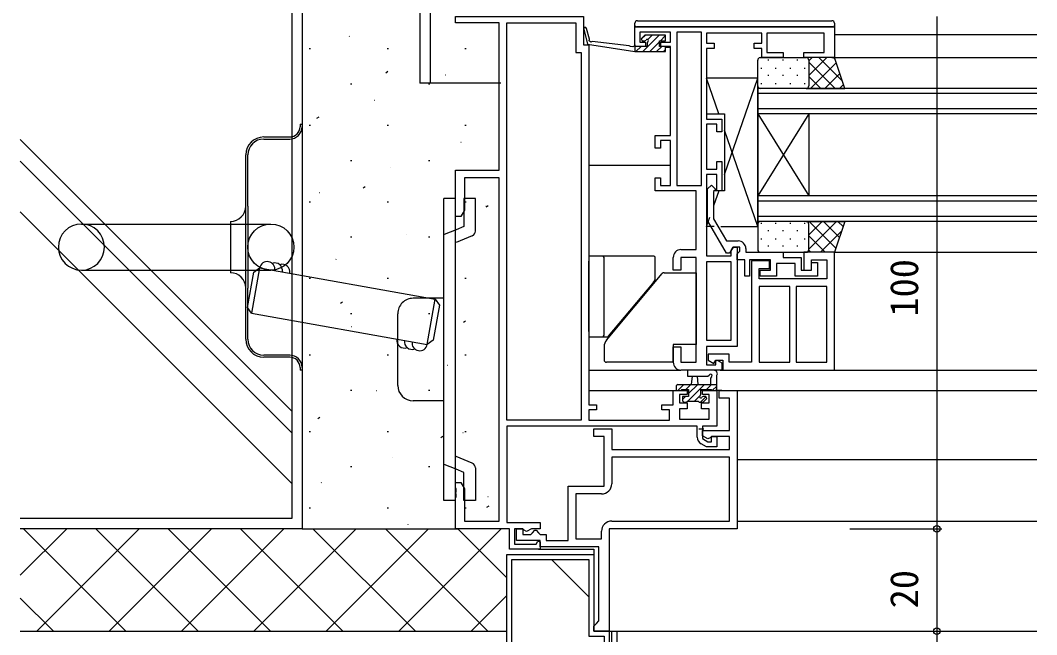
# Model space of a CAD drawing. Units: millimetres, scale not verified. Extents: x -437 to 438, y -344 to 341.
# Drawn here: x 13.1 to 211.7, y -164.5 to -44.5 of the extents above; entities that cross this region are included whole.
import ezdxf
from ezdxf.enums import TextEntityAlignment as Align

# ---------------------------------------------------------------- set-up
doc = ezdxf.new("R2010")
doc.units = ezdxf.units.MM
doc.header["$LTSCALE"] = 2
for name, color, linetype in [('0-2_YKK_11', 7, 'Continuous'), ('0-3_YKK_12', 2, 'Continuous'), ('0-4_YKK_13', 4, 'Continuous'), ('0-6_YKK_D', 6, 'Continuous'), ('0-8_YSS_K', 3, 'Continuous')]:
    doc.layers.add(name, color=color, linetype=linetype)
doc.styles.add('ＭＳ ゴシック', font='')
doc.styles.get('ＭＳ ゴシック').set_extended_font_data('MS Gothic')

msp = doc.modelspace()

# ---------------------------------------------------------------- linework, layer by layer
at = {"layer": '0-2_YKK_11'}
for points in [[(106.667, -44.998), (98.167, -44.998), (98.167, -43.798), (123.167, -43.798), (123.167, -49.298), (124.167, -49.298)], [(145.367, -125.893), (145.367, -123.798), (108.167, -123.798), (108.167, -142.598), (114.667, -142.598), (114.667, -143.798), (112.987, -143.798), (112.017, -144.358), (111.567, -144.098), (111.267, -143.798), (109.667, -143.798), (109.667, -146.798), (113.905, -146.798), (114.222, -146.249), (114.667, -146.368), (114.667, -147.798), (108.667, -147.798), (108.667, -143.798), (98.167, -143.798), (98.167, -137.757), (98.287, -137.573), (98.287, -137.023), (98.167, -136.84), (98.167, -136.757), (98.287, -136.573), (98.287, -136.023), (98.167, -135.84), (98.167, -134.798), (99.167, -134.798), (99.867, -136.011), (99.867, -142.298), (106.667, -142.298), (106.667, -75.298), (99.867, -75.298), (99.867, -81.586), (99.167, -82.798), (98.167, -82.798), (98.167, -73.798), (106.667, -73.798), (106.667, -44.998)], [(133.167, -45.798), (172.167, -45.798), (172.167, -51.798), (166.167, -51.798), (166.167, -50.798), (170.167, -50.798), (170.167, -46.998), (158.967, -46.998), (158.967, -50.798), (162.167, -50.798), (162.167, -51.798), (157.967, -51.798), (157.967, -49.998), (156.467, -49.998), (156.467, -48.998), (157.967, -48.998), (157.967, -46.998), (147.167, -46.998), (147.167, -48.998), (148.667, -48.998), (148.667, -49.998), (147.167, -49.998), (147.167, -63.798), (150.167, -63.798), (150.167, -66.298), (149.167, -66.298), (149.167, -64.798), (147.167, -64.798), (147.167, -73.598), (149.167, -73.598), (149.167, -72.098), (150.167, -72.098), (150.167, -77.798), (149.167, -77.798), (149.167, -74.598), (147.167, -74.598), (147.167, -90.498), (151.967, -90.498), (151.967, -89.491), (152.367, -88.798)], [(142.167, -89.298), (145.167, -89.298), (145.167, -77.798), (137.167, -77.798), (137.167, -75.298), (138.167, -75.298), (138.167, -76.798), (140.167, -76.798), (140.167, -67.998), (138.167, -67.998), (138.167, -69.498), (137.167, -69.498), (137.167, -66.998), (140.167, -66.998), (140.167, -49.598), (138.267, -49.598), (138.267, -48.798), (140.167, -48.798), (140.167, -46.798), (134.167, -46.798), (134.167, -48.798), (135.267, -48.798), (135.267, -49.598), (133.167, -49.598), (133.167, -45.798)], [(124.167, -49.298), (124.167, -119.598), (125.667, -119.598), (125.667, -120.598), (124.167, -120.598), (124.167, -122.598), (139.967, -122.598), (139.967, -120.598), (138.467, -120.598), (138.467, -119.598), (140.667, -119.598), (140.667, -116.798), (143.367, -116.798), (143.367, -117.598), (141.867, -117.598), (141.867, -119.198), (143.367, -119.198), (143.367, -120.398), (141.867, -120.398), (141.867, -122.398), (147.667, -122.398), (147.667, -120.398), (146.167, -120.398), (146.167, -119.198), (147.667, -119.198), (147.667, -117.598), (146.367, -117.598), (146.367, -116.798), (149.167, -116.798), (149.167, -123.798), (146.367, -123.798), (146.367, -126.182), (147.435, -126.798), (148.167, -126.798), (148.167, -125.798), (149.167, -125.798), (149.167, -127.798), (147.167, -127.798), (146.117, -127.192)], [(151.074, -89.998), (147.367, -83.577), (147.367, -77.45), (148.143, -76.674), (148.991, -77.523), (148.567, -77.947), (148.567, -83.256), (151.074, -87.598), (153.367, -87.598)], [(152.367, -88.798), (153.167, -88.798), (153.167, -108.198), (147.167, -108.198), (147.167, -111.798), (148.967, -111.798), (148.967, -111.025), (149.267, -110.852), (150.167, -111.371), (150.167, -112.798), (142.167, -112.798)], [(154.867, -89.098), (154.867, -89.798), (162.167, -89.798), (162.167, -90.798), (165.667, -90.798), (165.667, -93.298), (167.667, -93.298), (167.667, -91.798), (168.867, -91.798), (168.867, -94.498), (164.467, -94.498), (164.467, -91.998), (160.867, -91.998), (160.867, -94.498), (157.667, -94.498), (157.667, -93.298), (159.667, -93.298), (159.667, -91.298), (155.567, -91.298), (155.567, -94.498), (154.667, -94.498), (154.667, -91.298), (153.167, -91.298), (153.167, -90.098), (153.467, -89.798), (153.667, -89.598), (153.667, -88.798), (152.367, -88.798), (151.674, -89.998), (151.074, -89.998)], [(140.667, -111.298), (140.667, -108.298), (142.167, -108.298), (142.167, -111.298), (145.167, -111.298), (145.167, -90.798), (142.167, -90.798), (142.167, -93.298), (140.667, -93.298), (140.667, -90.798)], [(153.167, -116.798), (153.167, -143.798), (128.167, -143.798), (128.167, -163.798), (125.167, -163.798), (125.167, -162.798), (125.667, -162.298), (126.167, -161.798), (126.167, -147.298), (114.667, -147.298), (114.667, -146.098), (110.067, -146.098), (110.067, -143.798), (111.267, -143.798), (111.267, -144.898), (112.867, -144.898), (113.167, -144.598), (113.667, -144.098), (113.867, -144.098), (114.367, -144.598), (114.667, -144.898), (115.867, -144.898), (115.867, -146.098), (120.167, -146.098), (120.167, -135.498), (127.167, -135.498), (127.167, -125.798), (125.167, -125.798), (125.167, -124.298), (128.667, -124.298), (128.667, -128.298), (151.667, -128.298), (151.667, -125.798), (148.163, -125.798), (147.867, -126.048), (147.421, -126.258), (146.367, -125.649), (146.367, -124.598), (151.667, -124.598), (151.667, -118.298)], [(151.667, -118.298), (149.667, -118.298), (149.667, -116.798), (153.167, -116.798)], [(128.667, -142.298), (151.667, -142.298), (151.667, -129.798), (128.667, -129.798), (128.667, -134.998)], [(126.667, -136.998), (121.667, -136.998), (121.667, -145.798), (126.667, -145.798), (126.667, -144.298)]]:
    msp.add_lwpolyline(points, dxfattribs=at)
for points in [[(108.167, -122.598), (108.167, -44.998), (121.667, -44.998), (121.667, -50.798), (122.667, -50.798), (122.667, -122.598)], [(141.367, -46.798), (141.367, -76.798), (146.167, -76.798), (146.167, -46.798)], [(172.167, -112.798), (172.167, -89.798), (166.167, -89.798), (166.167, -93.298), (167.667, -93.298), (167.667, -91.298), (170.667, -91.298), (170.667, -94.998), (157.467, -94.998), (157.467, -92.998), (159.467, -92.998), (159.467, -91.498), (155.967, -91.498), (155.967, -111.298), (151.567, -111.298), (151.567, -109.698), (147.467, -109.698), (147.467, -110.845), (148.615, -111.508), (148.967, -110.898), (150.367, -110.898), (150.367, -112.798)], [(151.967, -106.998), (151.967, -91.698), (147.167, -91.698), (147.167, -106.998)], [(163.467, -111.298), (163.467, -96.498), (157.467, -96.498), (157.467, -111.298)], [(170.667, -111.298), (170.667, -96.498), (164.667, -96.498), (164.667, -111.298)], [(128.667, -199.398), (128.667, -163.798), (129.667, -163.798), (129.667, -185.398), (150.203, -185.398), (153.667, -191.398), (153.667, -198.398), (137.838, -198.398), (137.665, -198.298), (137.492, -198.198), (133.842, -198.198), (133.669, -198.298), (133.495, -198.398), (129.667, -198.398), (129.667, -199.398)]]:
    msp.add_lwpolyline(points, close=True, dxfattribs=at)
for centre, radius, start, end in [((142.167, -90.798), 1.5, 90.00001, 179.99999), ((153.367, -89.098), 1.5, 0.00001, 89.99999), ((142.167, -111.298), 1.5, 180.00001, 269.99999), ((146.867, -125.893), 1.5, 179.99999, 240.00001), ((126.667, -134.998), 2, 270, 0), ((128.667, -144.298), 2, 89.99998, 180.00002)]:
    msp.add_arc(centre, radius, start, end, dxfattribs=at)
at = {"layer": '0-3_YKK_12'}
for p, q in [((93.167, 16.202), (93.167, -56.802)), ((172.331, -47.298), (211.667, -47.298)), ((171.667, -51.798), (211.667, -51.798)), ((106.967, -56.804), (91.167, -56.804)), ((157.167, -57.798), (157.167, -83.798)), ((211.667, -57.798), (157.167, -57.798)), ((211.667, -58.798), (157.167, -58.798)), ((211.667, -61.798), (157.167, -61.798)), ((167.167, -62.798), (157.167, -78.798)), ((157.167, -62.798), (167.167, -78.798)), ((211.667, -62.798), (157.167, -62.798)), ((167.167, -62.798), (167.167, -78.798)), ((124.167, -72.798), (140.167, -72.798)), ((211.667, -78.798), (157.167, -78.798)), ((211.667, -79.798), (157.167, -79.798)), ((211.667, -82.798), (157.167, -82.798)), ((211.667, -83.798), (157.167, -83.798)), ((124.167, -90.548), (124.167, -91.548)), ((126.867, -90.548), (124.167, -90.548)), ((136.867, -90.548), (126.867, -90.548)), ((127.167, -91.548), (127.167, -90.848)), ((137.167, -94.606), (137.167, -90.848)), ((124.167, -105.298), (124.167, -91.548)), ((127.167, -105.298), (127.167, -91.548)), ((137.167, -95.586), (137.167, -94.606)), ((128.057, -106.191), (136.699, -95.892)), ((132.162, -101.298), (132.374, -101.298)), ((124.167, -105.298), (124.167, -106.298)), ((124.167, -106.298), (126.867, -106.298)), ((126.867, -106.298), (127.827, -106.298)), ((127.167, -105.998), (127.167, -105.298)), ((124.167, -112.798), (142.167, -112.798)), ((149.867, -112.798), (150.867, -112.798)), ((171.667, -112.798), (211.667, -112.798)), ((172.167, -112.798), (172.167, -112.298)), ((124.167, -116.798), (141.567, -116.798)), ((143.067, -116.798), (143.667, -116.798)), ((146.667, -116.798), (146.067, -116.798)), ((150.167, -116.798), (148.867, -116.798)), ((152.667, -116.798), (211.667, -116.798)), ((145.667, -124.298), (146.625, -124.298)), ((153.167, -130.298), (211.667, -130.298)), ((153.167, -142.298), (211.667, -142.298)), ((127.667, -163.798), (211.667, -163.798))]:
    msp.add_line(p, q, dxfattribs=at)
at = {"layer": '0-3_YKK_12', "color": 7}
for p, q in [((127.635, -106.946), (138.517, -93.977)), ((138.9, -93.798), (139.667, -93.798)), ((145.167, -94.298), (145.167, -107.798)), ((127.167, -108.231), (127.167, -110.798)), ((145.167, -107.798), (140.667, -107.798)), ((140.667, -107.798), (140.667, -110.798)), ((140.667, -110.798), (140.667, -111.298)), ((140.667, -111.298), (127.667, -111.298))]:
    msp.add_line(p, q, dxfattribs=at)
at = {"layer": '0-3_YKK_12'}
for points in [[(211.667, 41.197), (91.167, 41.198), (91.167, 16.202), (91.167, -56.802)], [(172.167, -90.298), (172.167, -89.798), (211.667, -89.798)], [(109.667, -147.798), (108.667, -147.798), (108.667, -146.798)], [(114.367, -147.798), (125.167, -147.798), (125.167, -162.798)], [(125.167, -163.298), (125.167, -163.798), (125.667, -163.798)]]:
    msp.add_lwpolyline(points, dxfattribs=at)
at = {"layer": '0-3_YKK_12', "color": 7}
msp.add_lwpolyline([(138.9, -93.798), (145.167, -93.798), (145.167, -94.298)], dxfattribs=at)
at = {"layer": '0-3_YKK_12'}
for centre, radius, start, end in [((126.867, -90.848), 0.3, 0, 90), ((136.867, -90.848), 0.3, 0, 90), ((135.167, -94.606), 2, 320, 0), ((126.867, -105.998), 0.3, 270, 0), ((127.827, -105.998), 0.3, 270, 320)]:
    msp.add_arc(centre, radius, start, end, dxfattribs=at)
at = {"layer": '0-3_YKK_12', "color": 7}
for centre, radius, start, end in [((138.9, -94.298), 0.5, 90, 140), ((129.167, -108.231), 2, 140, 180), ((127.667, -110.798), 0.5, 180, 270)]:
    msp.add_arc(centre, radius, start, end, dxfattribs=at)
at = {"layer": '0-4_YKK_13'}
for p, q in [((133.167, -45.498), (133.167, -45.098)), ((133.167, -46.098), (133.167, -45.498)), ((133.667, -44.598), (171.667, -44.598)), ((172.167, -45.098), (172.167, -45.498)), ((172.167, -45.498), (172.167, -46.098)), ((133.667, -45.798), (133.467, -45.798)), ((135.229, -47.401), (134.469, -48.16)), ((137.925, -47.398), (134.725, -50.598)), ((136.578, -47.398), (135.694, -48.283)), ((139.125, -47.545), (138.172, -48.498)), ((133.167, -49.298), (133.167, -49.098)), ((134.378, -49.598), (133.378, -50.598)), ((137.967, -48.704), (136.072, -50.598)), ((138.419, -49.598), (137.419, -50.598)), ((139.167, -50.198), (138.766, -50.598)), ((140.15, -49.798), (139.15, -49.798)), ((157.167, -57.298), (157.167, -52.298)), ((157.667, -51.798), (166.667, -51.798)), ((159.242, -52.153), (159.242, -52.353)), ((162.072, -52.153), (162.072, -52.353)), ((164.902, -52.153), (164.902, -52.353)), ((172.167, -51.798), (166.667, -51.798)), ((167.167, -52.455), (167.824, -51.798)), ((167.167, -55.284), (170.652, -51.798)), ((167.167, -52.298), (167.167, -57.298)), ((167.167, -52.656), (172.309, -57.798)), ((167.481, -57.798), (172.495, -52.784)), ((169.138, -51.798), (173.682, -56.342)), ((171.966, -51.798), (172.267, -52.1)), ((157.827, -53.768), (157.827, -53.968)), ((159.242, -55.183), (159.242, -55.383)), ((160.657, -53.768), (160.657, -53.968)), ((162.072, -55.183), (162.072, -55.383)), ((163.487, -53.768), (163.487, -53.968)), ((164.902, -55.183), (164.902, -55.383)), ((166.317, -53.768), (166.317, -53.968)), ((167.167, -55.485), (169.481, -57.798)), ((170.309, -57.798), (173.202, -54.905)), ((149.581, -62.798), (147.167, -55.798)), ((150.667, -74.648), (157.167, -55.798)), ((157.827, -56.798), (157.827, -56.998)), ((160.657, -56.798), (160.657, -56.998)), ((163.487, -56.798), (163.487, -56.998)), ((166.317, -56.798), (166.317, -56.998)), ((173.138, -57.798), (173.91, -57.026)), ((166.667, -57.798), (157.667, -57.798)), ((67.767, -64.798), (68.167, -64.798)), ((67.767, -64.798), (67.767, -65.298)), ((68.167, -64.798), (68.167, -65.298)), ((68.167, -65.298), (68.167, -112.298)), ((60.667, -67.298), (65.767, -67.298)), ((60.667, -67.698), (65.767, -67.698)), ((57.167, -80.798), (57.167, -70.798)), ((57.567, -80.798), (57.567, -70.798)), ((95.864, -138.298), (95.87, -79.298)), ((98.167, -79.298), (95.87, -79.298)), ((98.164, -138.298), (98.165, -79.298)), ((99.741, -79.298), (99.741, -84.798)), ((102.04, -79.299), (99.741, -79.298)), ((102.041, -85.675), (102.041, -79.299)), ((149.581, -77.798), (148.567, -80.738)), ((149.467, -77.798), (148.715, -77.798)), ((57.167, -96.798), (57.167, -80.798)), ((57.567, -80.798), (57.567, -96.798)), ((25.067, -84.298), (62.067, -84.298)), ((54.167, -83.798), (54.167, -93.798)), ((148.649, -84.798), (147.167, -84.798)), ((157.167, -84.298), (157.167, -89.298)), ((166.667, -83.798), (157.667, -83.798)), ((157.827, -84.068), (157.827, -84.268)), ((160.657, -84.068), (160.657, -84.268)), ((163.487, -84.068), (163.487, -84.268)), ((166.317, -84.068), (166.317, -84.268)), ((166.886, -83.849), (166.937, -83.798)), ((167.167, -86.396), (169.765, -83.798)), ((167.167, -89.225), (172.593, -83.798)), ((167.167, -89.298), (167.167, -84.298)), ((167.196, -83.798), (172.424, -89.026)), ((170.025, -83.798), (173.131, -86.905)), ((172.853, -83.798), (173.839, -84.784)), ((101.415, -86.602), (98.241, -87.885)), ((157.827, -87.098), (157.827, -87.298)), ((159.242, -85.483), (159.242, -85.683)), ((160.657, -87.098), (160.657, -87.298)), ((162.072, -85.483), (162.072, -85.683)), ((163.487, -87.098), (163.487, -87.298)), ((164.902, -85.483), (164.902, -85.683)), ((166.317, -87.098), (166.317, -87.298)), ((167.167, -86.597), (170.368, -89.798)), ((169.422, -89.798), (173.54, -85.681)), ((159.242, -88.513), (159.242, -88.713)), ((162.072, -88.513), (162.072, -88.713)), ((164.902, -88.513), (164.902, -88.713)), ((157.667, -89.798), (166.667, -89.798)), ((172.167, -89.798), (166.667, -89.798)), ((167.154, -89.412), (167.54, -89.798)), ((25.067, -93.298), (62.067, -93.298)), ((57.167, -106.798), (57.167, -96.798)), ((57.567, -106.798), (57.567, -96.798)), ((95.865, -98.798), (89.865, -98.798)), ((86.865, -115.798), (86.865, -101.798)), ((65.767, -109.898), (60.667, -109.898)), ((65.767, -110.298), (60.667, -110.298)), ((67.767, -112.298), (67.767, -112.798)), ((68.167, -112.798), (67.767, -112.798)), ((68.167, -112.298), (68.167, -112.798)), ((141.562, -116.798), (142.762, -115.598)), ((141.567, -115.598), (149.167, -115.598)), ((143.109, -116.598), (144.109, -115.598)), ((143.504, -118.898), (146.804, -115.598)), ((143.667, -117.388), (145.457, -115.598)), ((146.067, -116.598), (148.067, -116.598)), ((147.151, -116.598), (148.151, -115.598)), ((148.298, -116.798), (149.167, -115.929)), ((95.863, -118.798), (89.865, -118.798)), ((142.467, -118.588), (143.057, -117.998)), ((142.467, -118.798), (142.767, -119.098)), ((143.308, -119.094), (143.463, -118.939)), ((144.851, -118.898), (145.83, -117.919)), ((145.567, -118.898), (145.767, -119.098)), ((145.998, -119.098), (147.042, -118.054)), ((101.413, -130.993), (98.238, -129.711)), ((98.238, -132.191), (95.938, -131.262)), ((99.738, -132.797), (98.238, -132.191)), ((99.738, -138.298), (99.738, -132.797)), ((102.038, -131.92), (102.038, -138.298)), ((98.164, -138.298), (95.864, -138.298)), ((102.038, -138.298), (99.738, -138.298))]:
    msp.add_line(p, q, dxfattribs=at)
for points in [[(123.177, -46.274), (123.935, -49.15), (133.167, -50.598)], [(133.167, -49.598), (133.06, -49.586), (132.797, -49.691), (132.3, -49.635), (132.067, -49.474), (124.811, -48.658), (124.559, -48.75), (124.257, -48.489), (124.312, -48.226), (123.757, -46.121)], [(133.167, -50.598), (139.167, -50.598), (139.167, -49.598), (137.967, -49.598), (137.967, -48.498), (139.167, -48.498), (139.167, -47.398), (135.143, -47.398), (134.431, -48.11), (134.591, -48.498), (135.106, -48.498), (135.357, -48.362)], [(171.867, -45.798), (171.667, -45.798), (133.667, -45.798)], [(135.703, -48.708), (135.567, -48.959), (135.567, -49.598), (133.167, -49.598), (133.167, -50.598)], [(166.667, -57.798), (174.167, -57.798), (172.167, -51.798)], [(157.167, -84.798), (157.167, -55.798), (147.167, -55.798), (147.167, -62.798), (150.667, -62.798), (150.667, -77.798), (149.867, -77.798)], [(149.973, -84.798), (157.167, -84.798), (150.667, -65.948)], [(147.367, -77.798), (147.167, -77.798), (147.167, -84.798), (147.797, -82.971)], [(99.74, -84.798), (98.241, -85.404), (95.941, -86.333)], [(166.667, -83.798), (174.167, -83.798), (172.167, -89.798)], [(148.067, -116.598), (148.267, -116.798), (149.167, -116.798), (149.167, -113.818), (149.317, -113.558), (149.112, -113.003), (148.829, -112.903), (148.601, -112.798), (143.44, -112.798), (143.439, -113.998), (147.4, -114.001), (147.684, -113.8)], [(144.267, -115.598), (144.41, -113.998), (145.324, -113.998), (145.467, -115.598)], [(148.117, -114.158), (147.967, -114.418), (147.967, -115.598)], [(141.567, -115.598), (141.267, -115.898), (141.267, -116.798), (142.167, -116.798), (142.367, -116.598), (143.667, -116.598), (143.667, -117.998), (142.467, -117.998), (142.467, -118.798)], [(145.931, -117.789), (146.067, -117.537), (146.067, -116.598)], [(142.767, -119.098), (143.267, -119.098), (143.467, -118.898), (145.567, -118.898)], [(145.767, -119.098), (146.491, -119.098), (147.221, -118.369), (147.067, -117.998), (146.528, -117.998), (146.276, -118.135)]]:
    msp.add_lwpolyline(points, dxfattribs=at)
msp.add_circle((62.067, -88.798), 4.5, dxfattribs=at)
for centre, radius, start, end in [((133.667, -45.098), 0.5, 90, 180), ((133.467, -45.498), 0.3, 180, 270), ((171.667, -45.098), 0.5, 0, 90), ((171.867, -45.498), 0.3, 270, 0), ((123.467, -46.198), 0.3, 14.76438, 194.76434), ((133.667, -49.298), 0.5, 180, 216.8699), ((135.567, -48.498), 0.25, 303.05571, 146.94425), ((157.667, -52.298), 0.5, 90, 180), ((166.667, -52.298), 0.5, 0, 90), ((157.667, -57.298), 0.5, 180, 270), ((166.667, -57.298), 0.5, 270, 0), ((65.767, -65.298), 2.4, 270, 0), ((65.767, -65.298), 2, 270, 0), ((60.667, -70.798), 3.5, 90, 180), ((60.667, -70.798), 3.1, 90, 180), ((54.167, -80.798), 3, 270, 0), ((25.067, -88.798), 4.5, 90, 270), ((25.067, -88.798), 4.5, 270, 90), ((157.667, -84.298), 0.5, 90, 180), ((166.667, -84.298), 0.5, 0, 90), ((101.041, -85.675), 1, 291.99783, 0), ((157.667, -89.298), 0.5, 180, 270), ((166.667, -89.298), 0.5, 270, 0), ((54.167, -96.798), 3, 0, 90), ((89.865, -101.798), 3, 89.99873, 179.99878), ((60.667, -106.798), 3.5, 180, 270), ((60.667, -106.798), 3.1, 180, 270), ((65.767, -112.298), 2.4, 0, 90), ((65.767, -112.298), 2, 0, 90), ((147.967, -113.898), 0.3, 300.00001, 160.81027), ((89.865, -115.798), 3, 179.99878, 269.99845), ((146.067, -117.998), 0.25, 123.05573, 326.94427), ((101.038, -131.921), 1, 0, 67.99665)]:
    msp.add_arc(centre, radius, start, end, dxfattribs=at)
at = {"layer": '0-6_YKK_D'}
for p, q in [((192.167, -43.798), (192.167, -143.798)), ((175.167, -143.798), (193.167, -143.798)), ((175.167, -143.798), (193.167, -143.798)), ((192.167, -143.798), (192.167, -163.798)), ((175.167, -163.798), (193.167, -163.798)), ((175.167, -163.798), (193.167, -163.798)), ((192.167, -163.798), (192.167, -216.398))]:
    msp.add_line(p, q, dxfattribs=at)
for centre in [(192.167, -143.798), (192.167, -143.798), (192.167, -163.798), (192.167, -163.798)]:
    msp.add_circle(centre, 0.637, dxfattribs=at)
at = {"layer": '0-8_YSS_K'}
for p, q in [((77.376, -47.651), (77.423, -47.634)), ((69.577, -50.043), (69.827, -50.043)), ((84.777, -50.043), (85.027, -50.043)), ((99.977, -50.043), (100.227, -50.043)), ((84.512, -54.74), (84.929, -54.464)), ((96.207, -55.188), (96.254, -55.171)), ((77.652, -56.918), (77.902, -56.918)), ((92.852, -56.918), (93.102, -56.918)), ((82.255, -60.128), (82.303, -60.111)), ((71.066, -63.64), (71.483, -63.364)), ((69.577, -64.993), (69.827, -64.993)), ((84.777, -64.993), (85.027, -64.993)), ((99.977, -64.993), (100.227, -64.993)), ((13.132, -67.779), (66.167, -120.814)), ((99.201, -68.332), (99.248, -68.315)), ((13.132, -72.021), (66.167, -125.056)), ((77.652, -71.868), (77.902, -71.868)), ((85.486, -73.189), (85.533, -73.172)), ((92.852, -71.868), (93.102, -71.868)), ((80.09, -77.256), (80.507, -76.98)), ((71.534, -78.129), (71.582, -78.112)), ((69.577, -79.943), (69.827, -79.943)), ((84.777, -79.943), (85.027, -79.943)), ((99.977, -79.943), (100.227, -79.943)), ((104.081, -80.809), (104.128, -80.792)), ((104.103, -80.951), (104.52, -80.675)), ((13.132, -81.921), (66.167, -134.956)), ((77.652, -86.818), (77.902, -86.818)), ((88.48, -86.333), (88.527, -86.316)), ((92.852, -86.818), (93.102, -86.818)), ((74.765, -91.19), (74.812, -91.173)), ((59.884, -92.869), (94.188, -98.951)), ((69.577, -94.893), (69.827, -94.893)), ((84.777, -94.893), (85.027, -94.893)), ((99.977, -94.893), (100.227, -94.893)), ((93.36, -98.81), (93.407, -98.793)), ((75.668, -99.772), (76.085, -99.496)), ((58.313, -101.731), (92.617, -107.812)), ((77.652, -101.768), (77.902, -101.768)), ((92.852, -101.768), (93.102, -101.768)), ((99.681, -103.467), (100.098, -103.191)), ((77.759, -104.334), (77.806, -104.318)), ((69.577, -109.843), (69.827, -109.843)), ((84.777, -109.843), (85.027, -109.843)), ((99.977, -109.843), (100.227, -109.843)), ((96.59, -111.871), (96.637, -111.854)), ((77.652, -116.718), (77.902, -116.718)), ((82.639, -116.811), (82.686, -116.795)), ((92.852, -116.718), (93.102, -116.718)), ((71.246, -122.288), (71.663, -122.012)), ((69.577, -124.793), (69.827, -124.793)), ((84.777, -124.793), (85.027, -124.793)), ((99.584, -125.015), (99.631, -124.999)), ((99.977, -124.793), (100.227, -124.793)), ((95.259, -125.983), (95.676, -125.707)), ((85.869, -129.872), (85.916, -129.855)), ((77.652, -131.668), (77.902, -131.668)), ((92.852, -131.668), (93.102, -131.668)), ((71.918, -134.812), (71.965, -134.796)), ((104.464, -137.492), (104.511, -137.475)), ((69.577, -139.743), (69.827, -139.743)), ((84.777, -139.743), (85.027, -139.743)), ((99.977, -139.743), (100.227, -139.743)), ((104.283, -139.599), (104.7, -139.323)), ((22.185, -143.798), (13.132, -152.851)), ((33.726, -163.798), (13.726, -143.798)), ((36.327, -143.798), (16.327, -163.798)), ((47.869, -163.798), (27.869, -143.798)), ((50.469, -143.798), (30.469, -163.798)), ((62.011, -163.798), (42.011, -143.798)), ((64.612, -143.798), (44.612, -163.798)), ((76.153, -163.798), (56.153, -143.798)), ((78.754, -143.798), (58.754, -163.798)), ((68.167, -143.798), (98.667, -143.798)), ((90.295, -163.798), (70.295, -143.798)), ((92.896, -143.798), (72.896, -163.798)), ((104.437, -163.798), (84.437, -143.798)), ((107.038, -143.798), (87.038, -163.798)), ((88.863, -143.017), (88.91, -143)), ((108.167, -153.386), (98.579, -143.798)), ((116.891, -149.798), (124.167, -157.075)), ((108.167, -156.811), (101.18, -163.798)), ((19.584, -163.798), (13.132, -157.346)), ((13.132, -163.798), (108.167, -163.798))]:
    msp.add_line(p, q, dxfattribs=at)
for points in [[(13.132, 6.202), (98.167, 6.202), (98.167, -28.798), (68.167, -36.298), (68.167, -143.798), (13.132, -143.798)], [(13.132, 4.202), (96.167, 4.202), (96.167, -27.237), (66.167, -34.737), (66.167, -141.798), (13.132, -141.798)]]:
    msp.add_lwpolyline(points, dxfattribs=at)
for points in [[(59.884, -92.869), (58.313, -101.731), (57.503, -100.571), (58.725, -93.679)], [(92.617, -107.81), (94.188, -98.948), (94.998, -100.107), (93.777, -106.999)], [(108.167, -148.798), (125.167, -148.798), (125.167, -163.798), (128.167, -163.798), (128.167, -228.798), (108.167, -228.798), (108.167, -218.798), (113.167, -218.798), (113.167, -203.798), (108.167, -203.798)], [(109.167, -149.798), (124.167, -149.798), (124.167, -164.798), (127.167, -164.798), (127.167, -227.798), (109.167, -227.798), (109.167, -219.798), (114.167, -219.798), (114.167, -202.798), (109.167, -202.798)]]:
    msp.add_lwpolyline(points, close=True, dxfattribs=at)
for centre, start, end in [((61.36, -93.13), 349.95608, 169.95606), ((62.837, -93.392), 349.95608, 109.95609), ((64.314, -93.654), 349.95608, 109.95609), ((88.187, -107.022), 169.95608, 289.95609), ((89.665, -107.284), 169.95608, 289.95609), ((91.142, -107.545), 169.95608, 349.95606)]:
    msp.add_arc(centre, 1.5, start, end, dxfattribs=at)

# ---------------------------------------------------------------- texts
at = {"layer": '0-6_YKK_D', "style": 'ＭＳ ゴシック'}
for s, p in [('100', (190.167, -102.364)), ('20', (190.167, -159.338))]:
    msp.add_text(s, height=5.499, rotation=90, dxfattribs=at).set_placement(p, align=Align.BOTTOM_LEFT)

doc.saveas('drawing.dxf')
